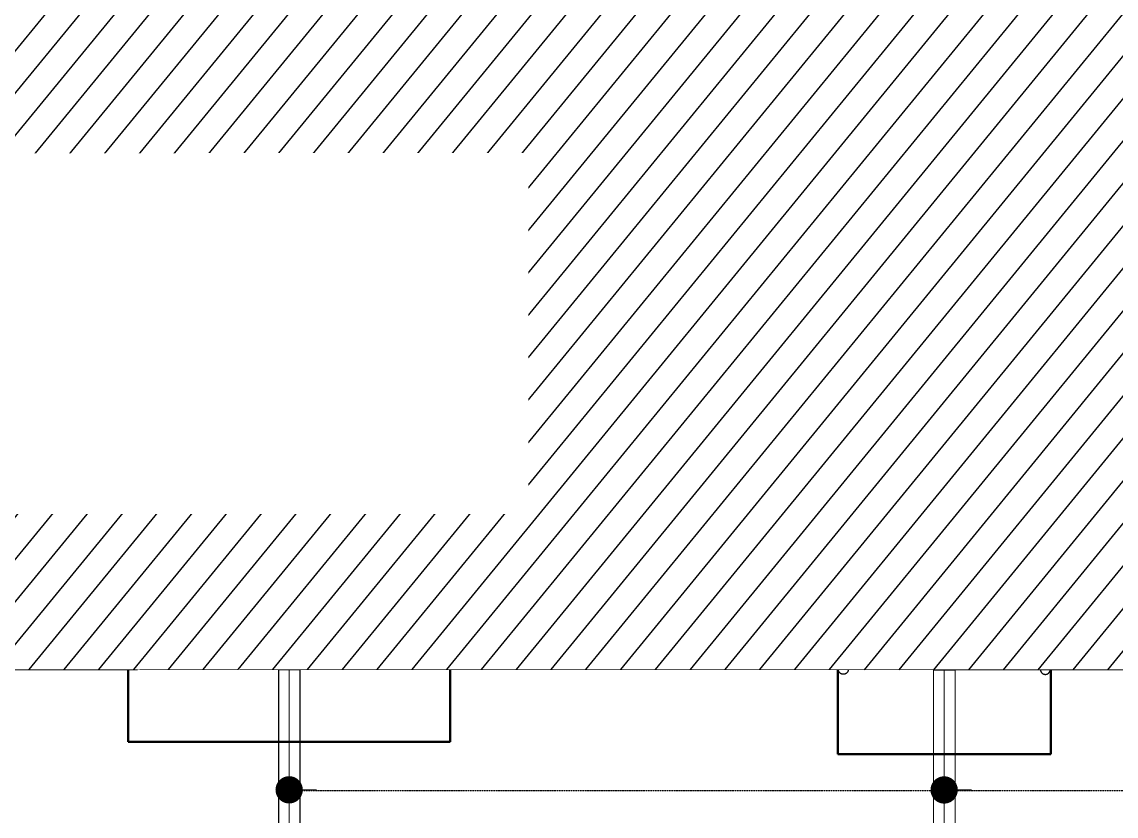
# Model space of a CAD drawing. Header units: centimetres. Extents: x -6122352 to 4157695, y -1694241 to 1947892.
# Drawn here: x 154054 to 164077, y -194618 to -187342 of the extents above; entities that cross this region are included whole.
import ezdxf
from ezdxf.xclip import XClip

# ---------------------------------------------------------------- set-up
doc = ezdxf.new("R2010")
doc.units = ezdxf.units.CM
doc.header["$MEASUREMENT"] = 0
doc.header["$XCLIPFRAME"] = 2
for name, pattern in [('DASHED2', [0.375, 0.25, -0.125]), ('XR-AR-END-SETTING OUT PLAN$0$23585-XR-AR-END-GROUND FLOOR$0$23261-XR-AR-SI-GF$0$HIDDEN', [0.375, 0.25, -0.125]), ('XR-AR-END-SETTING OUT PLAN$0$23585-XR-AR-END-GROUND FLOOR$0$945-4P-1-101-GROUND FLOOR PLAN$0$XR-MIDDLE-GROUND FLOOR PLAN$0$HIDDEN2', [0.1875, 0.125, -0.0625]), ('XR-AR-END-SETTING OUT PLAN$0$23585-XR-AR-END-GROUND FLOOR$0$XR-END-GROUND FLOOR PLAN$0$HIDDEN', [9.524999999999999, 6.35, -3.175]), ('XR-AR-END-SETTING OUT PLAN$0$23585-XR-AR-END-GROUND FLOOR$0$XR-END-GROUND FLOOR PLAN$0$HIDDEN2', [0.1875, 0.125, -0.0625]), ('XR-AR-MID-SETTING OUT FOR MASTER$0$23585-XR-AR-MID-GROUND FLOOR$0$23261-XR-AR-SI-GF$0$HIDDEN', [0.375, 0.25, -0.125]), ('XR-AR-MID-SETTING OUT FOR MASTER$0$23585-XR-AR-MID-GROUND FLOOR$0$945-4P-1-101-GROUND FLOOR PLAN$0$XR-MIDDLE-GROUND FLOOR PLAN$0$HIDDEN', [9.524999999999999, 6.35, -3.175]), ('XR-AR-MID-SETTING OUT FOR MASTER$0$23585-XR-AR-MID-GROUND FLOOR$0$945-4P-1-101-GROUND FLOOR PLAN$0$XR-MIDDLE-GROUND FLOOR PLAN$0$HIDDEN2', [0.1875, 0.125, -0.0625])]:
    doc.linetypes.add(name, pattern=pattern)
doc.layers.add('08-Compound Wall-4', color=7, linetype='Continuous', lineweight=25, true_color=0xff4405)
doc.layers.add('23585-XR-AR-DAMAC PLOT LIMITS$0$1-End units', color=7, linetype='Continuous', lineweight=5, true_color=0xf8991e)
for name, color, linetype, lineweight in [('23585-XR-AR-DAMAC PLOT LIMITS$0$1-Mid units', 41, 'Continuous', 5), ('@ Foundations', 4, 'DASHED2', 50), ('A-ANNO-TEXT', 3, 'Continuous', 25), ('XR-AR-END-SETTING OUT PLAN$0$23585-XR-AR-END-GROUND FLOOR$0$A-DOOR-FULL', 1, 'Continuous', 9), ('XR-AR-END-SETTING OUT PLAN$0$23585-XR-AR-END-GROUND FLOOR$0$A-FLOR-OVHD', 9, 'XR-AR-END-SETTING OUT PLAN$0$23585-XR-AR-END-GROUND FLOOR$0$23261-XR-AR-SI-GF$0$HIDDEN', 15), ('XR-AR-END-SETTING OUT PLAN$0$23585-XR-AR-END-GROUND FLOOR$0$A-GLAZ-SILL', 8, 'Continuous', 5), ('XR-AR-END-SETTING OUT PLAN$0$23585-XR-AR-END-GROUND FLOOR$0$A-GLAZ-WNDO', 232, 'Continuous', 9), ('XR-AR-END-SETTING OUT PLAN$0$23585-XR-AR-END-GROUND FLOOR$0$A-WALL', 7, 'Continuous', 30), ('XR-AR-END-SETTING OUT PLAN$0$23585-XR-AR-END-GROUND FLOOR$0$A-WALL-FNSH', 9, 'Continuous', 5), ('XR-AR-END-SETTING OUT PLAN$0$23585-XR-AR-END-GROUND FLOOR$0$S-COLS', 51, 'Continuous', 40), ('XR-AR-END-SETTING OUT PLAN$0$23585-XR-AR-END-GROUND FLOOR$0$S-COLS-PATT', 8, 'Continuous', 5), ('XR-AR-MID-SETTING OUT FOR MASTER$0$23585-XR-AR-MID-GROUND FLOOR$0$$A-GLAZ-WNDO', 232, 'Continuous', 9), ('XR-AR-MID-SETTING OUT FOR MASTER$0$23585-XR-AR-MID-GROUND FLOOR$0$$A-WALL', 1, 'Continuous', 5), ('XR-AR-MID-SETTING OUT FOR MASTER$0$23585-XR-AR-MID-GROUND FLOOR$0$A-DOOR', 31, 'Continuous', 5), ('XR-AR-MID-SETTING OUT FOR MASTER$0$23585-XR-AR-MID-GROUND FLOOR$0$A-DOOR-FULL', 1, 'Continuous', 9), ('XR-AR-MID-SETTING OUT FOR MASTER$0$23585-XR-AR-MID-GROUND FLOOR$0$A-FLOR-OVHD', 9, 'XR-AR-MID-SETTING OUT FOR MASTER$0$23585-XR-AR-MID-GROUND FLOOR$0$23261-XR-AR-SI-GF$0$HIDDEN', 15), ('XR-AR-MID-SETTING OUT FOR MASTER$0$23585-XR-AR-MID-GROUND FLOOR$0$A-FLOR-PATT', 8, 'Continuous', 5), ('XR-AR-MID-SETTING OUT FOR MASTER$0$23585-XR-AR-MID-GROUND FLOOR$0$A-GLAZ-SILL', 8, 'Continuous', 5), ('XR-AR-MID-SETTING OUT FOR MASTER$0$23585-XR-AR-MID-GROUND FLOOR$0$A-GLAZ-WNDO', 232, 'Continuous', 9), ('XR-AR-MID-SETTING OUT FOR MASTER$0$23585-XR-AR-MID-GROUND FLOOR$0$A-WALL', 7, 'Continuous', 30), ('XR-AR-MID-SETTING OUT FOR MASTER$0$23585-XR-AR-MID-GROUND FLOOR$0$A-WALL-FNSH', 9, 'Continuous', 5), ('XR-AR-MID-SETTING OUT FOR MASTER$0$23585-XR-AR-MID-GROUND FLOOR$0$S-COLS', 51, 'Continuous', 40)]:
    doc.layers.add(name, color=color, linetype=linetype, lineweight=lineweight)
for name, color, linetype in [('@MI-REF LAYER', 7, 'Continuous'), ('B_TH_6', 7, 'Continuous'), ('XR-AR-END-SETTING OUT PLAN$0$23585-XR-AR-END-GROUND FLOOR$0$A-Flor-Strs', 1, 'Continuous'), ('XR-AR-MID-SETTING OUT FOR MASTER$0$23585-XR-AR-MID-GROUND FLOOR$0$A-Flor-Strs', 1, 'Continuous'), ('XR-AR-MID-SETTING OUT FOR MASTER$0$23585-XR-AR-MID-GROUND FLOOR$0$GS-HATCH-FLOOR TILE', 251, 'Continuous')]:
    doc.layers.add(name, color=color, linetype=linetype)

# ---------------------------------------------------------------- blocks, each defined once
blk = doc.blocks.new('23585-XR-AR-DAMAC PLOT LIMITS')
at = {"layer": '23585-XR-AR-DAMAC PLOT LIMITS$0$1-End units', "color": 251, "true_color": 0x636466}
blk.add_lwpolyline([(496643.9895000001, 2768877.9965), (496637.8063000003, 2768871.248299999), (496620.1114999996, 2768887.4625), (496626.2944999998, 2768894.2103)], close=True, dxfattribs=at)
at = {"layer": '23585-XR-AR-DAMAC PLOT LIMITS$0$1-Mid units', "color": 251, "true_color": 0x636466}
for points in [[(496630.3481000001, 2768898.634099999), (496634.4014999997, 2768903.0579), (496652.0965, 2768886.8441), (496648.0428999998, 2768882.420299999)], [(496648.0428999998, 2768882.420299999), (496643.9895000001, 2768877.9965), (496626.2944999998, 2768894.2103), (496630.3481000001, 2768898.634099999)]]:
    blk.add_lwpolyline(points, close=True, dxfattribs=at)
blk = doc.blocks.new('A$Cf093b529')
at = {"layer": 'A-ANNO-TEXT'}
blk.add_blockref('23585-XR-AR-DAMAC PLOT LIMITS', (-495391.9901121984, -2768603.441896566), dxfattribs=at)
blk = doc.blocks.new('XR-AR-END-SETTING OUT PLAN$0$23585-XR-AR-END-GROUND FLOOR$0$XR-END-GROUND FLOOR PLAN$0$A$C69996ABC')
at = {"layer": 'XR-AR-END-SETTING OUT PLAN$0$23585-XR-AR-END-GROUND FLOOR$0$A-GLAZ-SILL'}
blk.add_line((0.2499999770720933, 0.9999993968456202), (0.249999977072207, 0.0999993968456252), dxfattribs=at)
at = {"layer": 'XR-AR-END-SETTING OUT PLAN$0$23585-XR-AR-END-GROUND FLOOR$0$A-GLAZ-WNDO'}
for p, q in [((-2.292778056300904e-08, 0.9999993968456202), (-2.292778056300904e-08, 0.9499993968456231)), ((0.2499999770720933, 0.9999993968456202), (-2.292778056300904e-08, 0.9999993968456202)), ((-2.292778056300904e-08, 0.9499993968456231), (0.1499999770722127, 0.9499993968456231)), ((-2.292778056300904e-08, 0.9499993968456231), (-2.292778056300904e-08, 0.1499993968456224)), ((0.1499999770722127, 0.9499993968456231), (0.1499999770722127, 0.9999993968456202)), ((0.1499999770722109, 0.999999396845622), (0.1499999770722127, 0.09999939684562342)), ((0.1499999770722127, 0.1499993968456224), (-2.292778056300904e-08, 0.1499993968456224)), ((-2.292787470992153e-08, 0.09999939684561099), (-2.292787470992153e-08, 0.1499993968456099)), ((0.1499999770722127, 0.0999993968456252), (0.1499999770722127, 0.1499993968456224)), ((0.249999977072207, 0.0999993968456252), (-2.292778056300904e-08, 0.0999993968456252))]:
    blk.add_line(p, q, dxfattribs=at)
blk.add_lwpolyline([(-2.292779299750691e-08, 0.9499993968456231), (-2.292779299750691e-08, 0.1499993968456224), (0.04999997707220416, 0.1499993968456224), (0.04999997707220416, 0.9499993968456231)], close=True, dxfattribs=at)
blk.add_lwpolyline([(0.04999997707215442, 0.0999993968456181), (-2.292784451185526e-08, 0.0999993968456181)], dxfattribs=at)
blk = doc.blocks.new('*U131')
for points in [[(91, -5.684341886080801e-14), (41, -5.684341886080801e-14), (41, 1021), (91, 1021)], [(0, 0), (38, -5.684341886080801e-14), (38, -50), (50, -50), (50, -122.2222222027232), (0, -122.2222222027232)], [(1100, 2.842170943040401e-14), (1062, -2.842170943040401e-14), (1062, -49.99999999999997), (1050, -49.99999999999997), (1050, -122.2222222027231), (1100, -122.2222222027231)]]:
    blk.add_lwpolyline(points, close=True)
at = {"color": 8, "linetype": 'XR-AR-END-SETTING OUT PLAN$0$23585-XR-AR-END-GROUND FLOOR$0$XR-END-GROUND FLOOR PLAN$0$HIDDEN2'}
blk.add_arc((41, -5.684341886080801e-14), 1021, 1.594950045944486e-15, 90, dxfattribs=at)
at = {"layer": 'XR-AR-END-SETTING OUT PLAN$0$23585-XR-AR-END-GROUND FLOOR$0$A-GLAZ-SILL', "linetype": 'XR-AR-END-SETTING OUT PLAN$0$23585-XR-AR-END-GROUND FLOOR$0$945-4P-1-101-GROUND FLOOR PLAN$0$XR-MIDDLE-GROUND FLOOR PLAN$0$HIDDEN2', "ltscale": 3}
blk.add_lwpolyline([(0, 0), (1100, 0), (1100, -122.2222222027231), (0, -122.2222222027231)], close=True, dxfattribs=at)
blk = doc.blocks.new('*U36')
at = {"linetype": 'XR-AR-END-SETTING OUT PLAN$0$23585-XR-AR-END-GROUND FLOOR$0$XR-END-GROUND FLOOR PLAN$0$HIDDEN', "ltscale": 0.2}
blk.add_lwpolyline([(672.4602830045783, 0, 0, 0, 0), (125, 0, 16.74478720384293, 16.74478720384293, 0), (62.5, -171.7173430863004, 16.74478720384293, 16.74478720384293, 0), (-62.5, 171.7173430863004, 16.74478720384293, 16.74478720384293, 0), (-125, 0, 0, 0, 0), (-771.7815950174963, 0, 0, 0, 0)], format="xyseb", dxfattribs=at)
blk = doc.blocks.new('XR-AR-END-SETTING OUT PLAN$0$23585-XR-AR-END-GROUND FLOOR$0$A$C75a8815d')
at = {"layer": 'XR-AR-END-SETTING OUT PLAN$0$23585-XR-AR-END-GROUND FLOOR$0$S-COLS', "color": 252, "lineweight": 30}
for points in [[(6049.942233800888, 3656.816101551056), (6049.942234039307, 2256.816101551056), (6249.942233562469, 2256.816101074219), (6249.942234039307, 3656.816101551056)], [(6049.980292320251, 1200.000025510788), (6049.980292320251, 2.503395080566406e-05), (6249.980292320251, 2.574920654296875e-05), (6249.98029255867, 1200.000025510788)]]:
    blk.add_lwpolyline(points, close=True, dxfattribs=at)
blk = doc.blocks.new('XR-AR-END-SETTING OUT PLAN')
at = {"layer": '08-Compound Wall-4', "ltscale": 100}
blk.add_lwpolyline([(9050.103267982602, 5499.998775005341), (9050.09251640737, 1499.998362064362), (9250.094742581248, 1499.998362064362), (9250.109640672803, 5500)], dxfattribs=at)
at = {"layer": 'XR-AR-END-SETTING OUT PLAN$0$23585-XR-AR-END-GROUND FLOOR$0$A-FLOR-OVHD', "color": 8, "ltscale": 5}
blk.add_lwpolyline([(8549.788042202592, 7912.670323371887), (9049.957647934556, 7912.670322418213), (9049.952654078603, 7412.671722888947), (8549.783047452569, 7412.671722888947)], close=True, dxfattribs=at)
for points in [[(9049.957647934556, 7912.670322418213), (8549.783047452569, 7412.671722888947)], [(8549.788042202592, 7912.670323371887), (9049.952654078603, 7412.671722888947)], [(8850.100989177823, 5750.000926971436), (9050.100988641381, 6550.001236915588)], [(8850.100989356637, 6550.001235961914), (9050.100988820195, 5750.000613689423)]]:
    blk.add_lwpolyline(points, dxfattribs=at)
at = {"layer": 'XR-AR-END-SETTING OUT PLAN$0$23585-XR-AR-END-GROUND FLOOR$0$A-Flor-Strs', "color": 8, "linetype": 'XR-AR-END-SETTING OUT PLAN$0$23585-XR-AR-END-GROUND FLOOR$0$XR-END-GROUND FLOOR PLAN$0$HIDDEN', "ltscale": 0.1}
for p, q in [((8000.101679101586, 9059.998802661896), (8000.101679816842, 11526.76096343994)), ((8050.101679995656, 9009.99880361557), (8050.101679697633, 11545.01038455963)), ((7950.101679638028, 11508.51154327393), (7950.101679220796, 8109.998775959015)), ((8000.101679101586, 11349.99880361557), (7950.101679578424, 11349.9988026619)), ((8050.101679816842, 11349.99880170822), (9050.101679578424, 11349.99880218506)), ((8000.101679936051, 11069.9988026619), (7950.101679638028, 11069.99880218506)), ((8050.101679161191, 11069.9988026619), (9050.101679518819, 11069.9988026619)), ((8000.101679876447, 10789.99880170822), (7950.101679697633, 10789.99880170822)), ((8050.101679161191, 10789.9988026619), (9050.101679936051, 10789.9988026619)), ((8000.101679340005, 10509.9988026619), (7950.101679697633, 10509.99880218506)), ((8050.1016792804, 10509.9988026619), (9050.10168005526, 10509.9988026619)), ((8000.101679936051, 10229.99880361557), (7950.101679161191, 10229.99880218506)), ((8050.101679697633, 10229.99880218506), (9030.10179080069, 10229.99880218506)), ((8000.1016792804, 9949.998801708221), (7950.101679161191, 9949.998803138733)), ((8050.101679876447, 9949.998803138733), (9030.102049306035, 9949.998802661896)), ((8050.10167939961, 9839.998801708221), (9030.10256792605, 9839.998803138733)), ((8000.101679101586, 9669.998802661896), (7950.101679220796, 9669.998802661896)), ((8050.101679995656, 9669.998802661896), (9030.10230870545, 9669.998801708221)), ((8000.101679638028, 9389.99880361557), (7950.101679816842, 9389.998801708221)), ((8050.101679220796, 9389.998803138733), (9030.10256780684, 9389.998802661896)), ((8000.1016792804, 9109.998802185059), (7950.101679697633, 9109.998802661896)), ((7950.101679816842, 9059.998802185059), (8000.101679101586, 9059.998802661896)), ((8050.101679518819, 9109.998801708221), (9030.102826371789, 9109.998802185059)), ((7950.101679757237, 9009.998802185059), (8050.101679995656, 9009.99880361557)), ((7950.101679220796, 8209.998776435852), (9050.101679340005, 8209.998775959015)), ((7950.101679578424, 8159.998775959015), (9050.101679757237, 8159.998775959015)), ((7950.101679697633, 8109.998775482178), (9050.101679220796, 8109.998776435852))]:
    blk.add_line(p, q, dxfattribs=at)
at = {"layer": 'XR-AR-END-SETTING OUT PLAN$0$23585-XR-AR-END-GROUND FLOOR$0$A-WALL', "color": 8}
for p, q in [((8100.103449121118, 6650.001530170441), (9250.102083936334, 6650.001235961914)), ((8100.103448942304, 6649.995383739471), (8100.103448823094, 6549.995381832123)), ((8750.100989356637, 5750.00088596344), (8750.10135139525, 6650.001235485077)), ((9250.102083936334, 6650.001235961914), (9250.10342015326, 5500.000282287598)), ((8100.103448823094, 6549.995381832123), (8750.10098965466, 6549.995383262634)), ((8700.105231657624, 5750.00093126297), (8750.100989356637, 5750.00088596344)), ((8700.105231955647, 5500.000931739807), (8700.105231657624, 5750.00093126297)), ((9250.10342015326, 5500.000282287598), (8700.105231955647, 5500.000931739807)), ((9050.103268936276, 5500.000613689423), (9050.103544667363, 5500.000606536865))]:
    blk.add_line(p, q, dxfattribs=at)
for points in [[(9250.102083459496, 6650.001490592957), (9050.100989297032, 6650.001235485077), (9050.10098965466, 8750.000639915466), (6850.11106570065, 8750.002635478973), (6850.111066058278, 8700.0026679039), (6750.111065879464, 8700.002668380737), (6750.111065879464, 8750.000871658325), (6650.111065939069, 8750.000871658325), (6650.111065283418, 8850.002022743225), (6950.111065164208, 8850.002250671387), (6950.111065879464, 8899.99970960617), (7050.111065879464, 8899.99970817566), (7050.11106570065, 8850.002797603607), (9050.099628582597, 8850.000640392303), (9050.10098899901, 10349.9981546402), (7050.11106581986, 10349.99975156784), (7050.111065998673, 9799.999710083008), (6950.11106570065, 9799.999708652496), (6950.112433806062, 10550.00580835342), (7050.108891561627, 10550.00580835342), (7050.104876235127, 10449.99988079071), (9050.099116638303, 10449.9981546402), (9049.948119357228, 19523.36598014832), (9249.950268521905, 19523.36597967148)], [(3250.129348710179, 5499.998108386993), (7760.105232134461, 5500.00174665451), (7760.105232253671, 5750.00045633316), (3250.129348531365, 5749.997789859772)]]:
    blk.add_lwpolyline(points, close=True, dxfattribs=at)
for points in [[(7050.107981041074, 10449.99988079071), (7050.11106581986, 10349.99975156784)], [(9050.097692385316, 10449.99815511703), (9050.097612991929, 10349.99815368652)], [(6750.111065879464, 7650.002737045288), (6750.111066058278, 7800.0026679039), (6850.11106570065, 7800.002666950226), (6850.11106581986, 7750.002600669861), (7450.102789118886, 7750.002596378326), (7450.109474554658, 5750.002065181732), (7350.099751725793, 5750.002155780792), (7350.098205640912, 7650.002731323242), (6750.098205819726, 7650.002736091614)], [(9050.100989297032, 5750.000905513763), (8850.100989177823, 5750.000926971436), (8850.100989356637, 6550.001235961914), (9050.100988641381, 6550.001236915588), (9050.100989297032, 5750.000905513763)]]:
    blk.add_lwpolyline(points, dxfattribs=at)
at = {"layer": 'XR-AR-END-SETTING OUT PLAN$0$23585-XR-AR-END-GROUND FLOOR$0$A-WALL-FNSH', "color": 8}
for p, q in [((9030.101671114564, 8730.002635002136), (6870.111066117883, 8730.002635478973)), ((6870.111066117883, 8730.002635478973), (6870.111065760255, 8700.0026679039)), ((9030.100997403264, 6670.001235961914), (9030.101671114564, 8730.002635002136)), ((6870.111065760255, 8700.0026679039), (6850.111066058278, 8700.0026679039)), ((8080.103449121118, 6670.001235485077), (9030.100997403264, 6670.001235961914)), ((8080.103449121118, 6670.001235485077), (8080.103449121118, 6529.995382785797)), ((8080.103449121118, 6529.995382785797), (8730.100987806916, 6529.995383262634)), ((8730.100989297032, 5770.000855922699), (8730.100987806916, 6529.995383262634)), ((8680.105232074857, 5770.000784397125), (8730.100989297032, 5770.000855922699)), ((8680.105231896043, 5650.000813007355), (8680.105232074857, 5770.000784397125))]:
    blk.add_line(p, q, dxfattribs=at)
for points in [[(6981.517476037145, 9799.999709129333), (7070.111065760255, 9799.999709129333), (7070.111065641046, 10329.99975156784), (9030.101697996259, 10329.99975156784), (9030.103048160672, 8870.000639915466), (7070.11106581986, 8870.000638961792), (7070.111065879464, 8899.999708652496), (7050.110617592931, 8899.999709129333)], [(6850.11106570065, 7800.002666950226), (6870.111065641046, 7800.002668380737), (6870.111066237092, 7770.002596378326), (7470.109485939145, 7770.002596378326), (7470.10947497189, 5770.000277042389), (7780.105232134461, 5770.001747131348), (7780.105232253671, 5650.000813484192)]]:
    blk.add_lwpolyline(points, dxfattribs=at)
at = {"color": 8, "xscale": 1000.000000000054, "yscale": 1000.000000000054, "zscale": 1000.000000000054, "rotation": 90}
blk.add_blockref('XR-AR-END-SETTING OUT PLAN$0$23585-XR-AR-END-GROUND FLOOR$0$XR-END-GROUND FLOOR PLAN$0$A$C69996ABC', (8780.104629173875, 5500.000836372375), dxfattribs=at)
at = {"layer": 'XR-AR-END-SETTING OUT PLAN$0$23585-XR-AR-END-GROUND FLOOR$0$A-DOOR-FULL', "color": 8, "rotation": 270}
for p, xscale, yscale, zscale in [((7050.108891561627, 10550.00580835342), -0.8181818181818169, 0.8181818181818169, 0.8181818181818167), ((7050.111065879464, 8899.99970817566), -0.8181818181818169, 0.8181818181818169, 0.8181818181818167), ((6850.111066058278, 8700.0026679039), 0.8181818181818152, 0.8181818181818152, 0.8181818181818152)]:
    blk.add_blockref('*U131', p, dxfattribs=dict(at, xscale=xscale, yscale=yscale, zscale=zscale))
at = {"layer": 'XR-AR-END-SETTING OUT PLAN$0$23585-XR-AR-END-GROUND FLOOR$0$A-FLOR-OVHD', "color": 8, "xscale": -0.999999999999999, "rotation": 199.9831065219304}
blk.add_blockref('*U36', (8500.047801986337, 11709.97920942307), dxfattribs=at)
at = {"layer": 'XR-AR-END-SETTING OUT PLAN$0$23585-XR-AR-END-GROUND FLOOR$0$S-COLS-PATT', "color": 8}
blk.add_blockref('XR-AR-END-SETTING OUT PLAN$0$23585-XR-AR-END-GROUND FLOOR$0$A$C75a8815d', (3000.129344239831, 5499.998310089111), dxfattribs=at)
blk = doc.blocks.new('END UNIT')
at = {"xscale": 0.001, "yscale": 0.001, "zscale": 0.001}
blk.add_blockref('XR-AR-END-SETTING OUT PLAN', (-9.150201729830158, 0), dxfattribs=at)
blk = doc.blocks.new('XR-AR-MID-SETTING OUT FOR MASTER$0$23585-XR-AR-MID-GROUND FLOOR$0$945-4P-1-101-GROUND FLOOR PLAN$0$XR-MIDDLE-CAR PARK HATCH')
at = {"layer": 'XR-AR-MID-SETTING OUT FOR MASTER$0$23585-XR-AR-MID-GROUND FLOOR$0$A-FLOR-PATT'}
blk.add_lwpolyline([(9250.002853021142, 100.0129149327577), (9249.99679574091, 5500.000000009181), (15050.00005108526, 5502.664669244065), (15050.00005108526, 100.450321876061)], close=True, dxfattribs=at)
blk = doc.blocks.new('*U130')
for points in [[(91, -5.684341886080801e-14), (41, -5.684341886080801e-14), (41, 1021), (91, 1021)], [(0, 0), (38, -5.684341886080801e-14), (38, -50), (50, -50), (50, -122.2246979483663), (0, -122.2246979483663)], [(1100, 2.842170943040401e-14), (1062, -2.842170943040401e-14), (1062, -49.99999999999997), (1050, -49.99999999999997), (1050, -122.2246979483662), (1100, -122.2246979483662)]]:
    blk.add_lwpolyline(points, close=True)
at = {"color": 8, "linetype": 'XR-AR-MID-SETTING OUT FOR MASTER$0$23585-XR-AR-MID-GROUND FLOOR$0$945-4P-1-101-GROUND FLOOR PLAN$0$XR-MIDDLE-GROUND FLOOR PLAN$0$HIDDEN2'}
blk.add_arc((41, -5.684341886080801e-14), 1021, 1.594950045944486e-15, 90, dxfattribs=at)
at = {"layer": 'XR-AR-MID-SETTING OUT FOR MASTER$0$23585-XR-AR-MID-GROUND FLOOR$0$A-GLAZ-SILL', "linetype": 'XR-AR-MID-SETTING OUT FOR MASTER$0$23585-XR-AR-MID-GROUND FLOOR$0$945-4P-1-101-GROUND FLOOR PLAN$0$XR-MIDDLE-GROUND FLOOR PLAN$0$HIDDEN2', "ltscale": 3}
blk.add_lwpolyline([(0, 0), (1100, 0), (1100, -122.2246979483662), (0, -122.2246979483662)], close=True, dxfattribs=at)
blk = doc.blocks.new('*U27')
for points in [[(91, -5.684341886080801e-14), (41, -5.684341886080801e-14), (41, 1021), (91, 1021)], [(0, 0), (38, -5.684341886080801e-14), (38, -50), (50, -50), (50, -249.9999019090924), (0, -249.9999019090924)], [(1100, 2.842170943040401e-14), (1062, -2.842170943040401e-14), (1062, -49.99999999999997), (1050, -49.99999999999997), (1050, -249.9999019090924), (1100, -249.9999019090924)]]:
    blk.add_lwpolyline(points, close=True)
at = {"color": 8, "linetype": 'XR-AR-MID-SETTING OUT FOR MASTER$0$23585-XR-AR-MID-GROUND FLOOR$0$945-4P-1-101-GROUND FLOOR PLAN$0$XR-MIDDLE-GROUND FLOOR PLAN$0$HIDDEN2'}
blk.add_arc((41, -5.684341886080801e-14), 1021, 1.594950045944486e-15, 90, dxfattribs=at)
at = {"layer": 'XR-AR-MID-SETTING OUT FOR MASTER$0$23585-XR-AR-MID-GROUND FLOOR$0$A-GLAZ-SILL', "linetype": 'XR-AR-MID-SETTING OUT FOR MASTER$0$23585-XR-AR-MID-GROUND FLOOR$0$945-4P-1-101-GROUND FLOOR PLAN$0$XR-MIDDLE-GROUND FLOOR PLAN$0$HIDDEN2', "ltscale": 3}
blk.add_lwpolyline([(0, 0), (1100, 0), (1100, -249.9999019090924), (0, -249.9999019090924)], close=True, dxfattribs=at)
blk = doc.blocks.new('XR-AR-MID-SETTING OUT FOR MASTER$0$23585-XR-AR-MID-GROUND FLOOR$0$945-4P-1-101-GROUND FLOOR PLAN$0$XR-MIDDLE-GROUND FLOOR PLAN$0$A$C69996ABC')
at = {"layer": 'XR-AR-MID-SETTING OUT FOR MASTER$0$23585-XR-AR-MID-GROUND FLOOR$0$A-FLOR-OVHD', "linetype": 'XR-AR-MID-SETTING OUT FOR MASTER$0$23585-XR-AR-MID-GROUND FLOOR$0$945-4P-1-101-GROUND FLOOR PLAN$0$XR-MIDDLE-GROUND FLOOR PLAN$0$HIDDEN2', "ltscale": 5}
for p, q in [((-1.567610912189821e-07, 0.8999993633871721), (0.09999984323878941, 0.8999992964713464)), ((-1.567610912189821e-07, 0.8999993633871721), (-1.567612066821766e-07, -6.366128229018386e-07)), ((-1.567612066821766e-07, -6.366128229018386e-07), (0.09999984323878763, -7.035294533608294e-07))]:
    blk.add_line(p, q, dxfattribs=at)
blk.add_lwpolyline([(0.09999984323878763, 0.8499993633871732), (0.2499998432387915, 0.4499993633871799), (0.1000013713221097, 0.04999936338717248)], dxfattribs=at)
at = {"layer": 'XR-AR-MID-SETTING OUT FOR MASTER$0$23585-XR-AR-MID-GROUND FLOOR$0$A-GLAZ-WNDO'}
for p, q in [((0.09999984323878763, 0.8499993633871732), (0.09999984323878763, 0.8999993633871703)), ((0.09999984323878941, 0.8999993633871721), (0.09999984323878763, -6.366128264545523e-07)), ((0.2499998432387809, 0.8499993633871732), (0.09999984323878763, 0.8499993633871732)), ((0.2499998432387809, 0.8999993633871703), (0.2499998432387809, 0.8499993633871732)), ((0.2499998432387809, 0.8499993633871732), (0.2499998432387809, 0.04999936338717248)), ((0.09999984323878763, -6.366128246781955e-07), (0.09999984323878763, 0.04999936338717248)), ((0.09999984323878763, 0.04999936338717248), (0.2499998432387809, 0.04999936338717248)), ((0.249999843238875, -6.366128388890502e-07), (0.249999843238875, 0.04999936338715827))]:
    blk.add_line(p, q, dxfattribs=at)
for points in [[(0.2499986387444419, 0.8999993968456259), (0.0999998435430971, 0.8999992964713464)], [(0.09999984323878763, -7.035294533608294e-07), (0.2499998432388448, -6.366128317836228e-07)]]:
    blk.add_lwpolyline(points, dxfattribs=at)
blk.add_lwpolyline([(0.2499998432387951, 0.8499993633871732), (0.2499998432387933, 0.04999936338717248), (0.1999998432387962, 0.04999936338717248), (0.1999998432387962, 0.8499993633871732)], close=True, dxfattribs=at)
blk = doc.blocks.new('XR-AR-MID-SETTING OUT FOR MASTER$0$23585-XR-AR-MID-GROUND FLOOR$0$945-4P-1-101-GROUND FLOOR PLAN$0$XR-MIDDLE-GROUND FLOOR PLAN$0$A$C70344426')
at = {"layer": 'XR-AR-MID-SETTING OUT FOR MASTER$0$23585-XR-AR-MID-GROUND FLOOR$0$A-GLAZ-SILL'}
blk.add_line((0.2499999770719823, 2.649999396845162), (0.2499999770722034, -6.03154830969288e-07), dxfattribs=at)
at = {"layer": 'XR-AR-MID-SETTING OUT FOR MASTER$0$23585-XR-AR-MID-GROUND FLOOR$0$A-GLAZ-WNDO'}
for p, q in [((-2.292779743839901e-08, 2.649999396845162), (-2.292779743839901e-08, 2.599999396845165)), ((-2.292779743839901e-08, 2.649999396845162), (0.2499999770719823, 2.649999396845162)), ((0.14999997707221, 2.599999396845165), (0.14999997707221, 2.649999396845162)), ((-2.292779743839901e-08, 2.599999396845165), (0.14999997707221, 2.599999396845165)), ((0.14999997707221, 2.599999396845165), (0.1499999770722091, -6.031548327456449e-07)), ((-2.29277832275443e-08, 1.799999396845166), (-2.29277832275443e-08, 1.749999396845167)), ((0.14999997707221, 1.799999396845166), (-2.29277832275443e-08, 1.799999396845166)), ((-2.29277832275443e-08, 1.749999396845167), (0.14999997707221, 1.749999396845167)), ((0.14999997707221, 1.749999396845167), (0.14999997707221, 1.799999396845166)), ((-2.29277832275443e-08, 0.8999993968451641), (-2.292778233936588e-08, 0.8499993968451669)), ((0.14999997707221, 0.8999993968451641), (-2.29277832275443e-08, 0.8999993968451641)), ((-2.292778233936588e-08, 0.8499993968451669), (0.14999997707221, 0.8499993968451669)), ((-2.292778233936588e-08, 0.8499993968451669), (-2.292778233936588e-08, 0.04999939684516619)), ((0.14999997707221, 0.8499993968451669), (0.14999997707221, 0.8999993968451641)), ((0.1499999770722091, 0.04999939684516619), (-2.292778233936588e-08, 0.04999939684516619)), ((-2.29278782626352e-08, -6.031548451801427e-07), (-2.29278782626352e-08, 0.04999939684515198)), ((0.1499999770722091, -6.03154830969288e-07), (0.1499999770722091, 0.04999939684516619)), ((0.2499999770722034, -6.03154830969288e-07), (-2.292778233936588e-08, -6.03154830969288e-07))]:
    blk.add_line(p, q, dxfattribs=at)
blk.add_lwpolyline([(0.04999997707220061, 1.799999396845166), (0.04999997707219972, 2.599999396845165), (-2.292779743839901e-08, 2.599999396845165), (-2.292779566204217e-08, 0.8999993968451641), (0.0499999770722015, 0.8999993968451641), (0.04999997707220061, 1.749999396845167)], dxfattribs=at)
blk.add_lwpolyline([(-2.292779566204217e-08, 0.8499993968451669), (-2.292779655022059e-08, 0.04999939684516619), (0.04999997707220061, 0.04999939684516619), (0.0499999770722015, 0.8499993968451669)], close=True, dxfattribs=at)
blk = doc.blocks.new('*U28')
for points in [[(0, 69.99999979828543), (38, 69.99999979828549), (38, 119.9999997982854), (50, 119.9999997982854), (50, 179.9999998655237), (0, 179.9999998655237)], [(1100, 69.9999997982854), (1062, 69.99999979828546), (1062, 119.9999997982854), (1050, 119.9999997982854), (1050, 179.9999998655236), (1100, 179.9999998655236)], [(91, 69.99999979828549), (41, 69.99999979828549), (41, -951.0000002017147), (91, -951.0000002017147)]]:
    blk.add_lwpolyline(points, close=True)
at = {"color": 8, "linetype": 'XR-AR-MID-SETTING OUT FOR MASTER$0$23585-XR-AR-MID-GROUND FLOOR$0$945-4P-1-101-GROUND FLOOR PLAN$0$XR-MIDDLE-GROUND FLOOR PLAN$0$HIDDEN2'}
blk.add_arc((41, 69.99999979828549), 1021, 270, 0, dxfattribs=at)
at = {"layer": 'XR-AR-MID-SETTING OUT FOR MASTER$0$23585-XR-AR-MID-GROUND FLOOR$0$A-GLAZ-SILL', "linetype": 'XR-AR-MID-SETTING OUT FOR MASTER$0$23585-XR-AR-MID-GROUND FLOOR$0$945-4P-1-101-GROUND FLOOR PLAN$0$XR-MIDDLE-GROUND FLOOR PLAN$0$HIDDEN2', "ltscale": 3}
blk.add_lwpolyline([(0, 69.99999979828543), (1100, 69.99999979828543), (1100, 179.9999998655236), (0, 179.9999998655236)], close=True, dxfattribs=at)
blk = doc.blocks.new('XR-AR-MID-SETTING OUT FOR MASTER$0$23585-XR-AR-MID-GROUND FLOOR$0$945-4P-1-101-GROUND FLOOR PLAN$0$XR-MIDDLE-GROUND FLOOR PLAN$0$A$C2DB306E2')
at = {"layer": 'XR-AR-MID-SETTING OUT FOR MASTER$0$23585-XR-AR-MID-GROUND FLOOR$0$A-DOOR-FULL'}
for p, q in [((0.1500002073711251, 1.24999990754791), (0.05000020737113076, 1.24999990754791)), ((0.05000020737113076, 1.24999990754791), (0.05000020737113076, 1.199999907547909)), ((0.1500002073711251, 1.199999907547909), (0.1500002073711251, 1.24999990754791)), ((0.05000020737113076, 1.199999907547909), (0.1500002073711251, 1.199999907547909)), ((2.073711318217875e-07, 0.7999999075479082), (2.073711318217875e-07, -9.245209264818754e-08)), ((2.073711318217875e-07, 0.7999999075479082), (0.04000020737113097, 0.7999999075479082)), ((0.04000020737113097, 0.7999999075479082), (0.04000020737113452, -9.245209264818754e-08)), ((0.05000020737113253, 0.3499999075479089), (0.05000020737113253, 0.3999999075479096)), ((0.05000020737113253, 0.3999999075479096), (0.1500002073711322, 0.399999907547908)), ((0.1500002073711322, 0.3499999075479073), (0.05000020737113253, 0.3499999075479089)), ((0.1500002073711322, 0.399999907547908), (0.1500002073711322, 0.3499999075479073)), ((2.073711318217875e-07, -9.245209264818754e-08), (0.04000020737113452, -9.245209264818754e-08))]:
    blk.add_line(p, q, dxfattribs=at)
at = {"layer": 'XR-AR-MID-SETTING OUT FOR MASTER$0$23585-XR-AR-MID-GROUND FLOOR$0$A-GLAZ-SILL', "linetype": 'XR-AR-MID-SETTING OUT FOR MASTER$0$23585-XR-AR-MID-GROUND FLOOR$0$945-4P-1-101-GROUND FLOOR PLAN$0$XR-MIDDLE-GROUND FLOOR PLAN$0$HIDDEN2', "ltscale": 3}
for p, q in [((0.05000020737113076, 1.199999907547909), (0.05000020737113431, 0.399999907547908)), ((0.1500002073711251, 1.199999907547909), (0.1500002073711304, 0.3999999075479083))]:
    blk.add_line(p, q, dxfattribs=at)
blk = doc.blocks.new('XR-AR-MID-SETTING OUT FOR MASTER$0$23585-XR-AR-MID-GROUND FLOOR$0$945-4P-1-101-GROUND FLOOR PLAN$0$XR-MIDDLE-GROUND FLOOR PLAN$0$WRFWF')
at = {"layer": 'XR-AR-MID-SETTING OUT FOR MASTER$0$23585-XR-AR-MID-GROUND FLOOR$0$A-FLOR-OVHD', "linetype": 'XR-AR-MID-SETTING OUT FOR MASTER$0$23585-XR-AR-MID-GROUND FLOOR$0$945-4P-1-101-GROUND FLOOR PLAN$0$XR-MIDDLE-GROUND FLOOR PLAN$0$HIDDEN', "ltscale": 0.1}
for p, q in [((9250.00889430586, 14089.9999996908), (9250.008894346622, 9909.449274283641)), ((10350.00889432596, 14089.44927426482), (9250.008894305867, 14089.44927426484)), ((10350.00889432159, 13809.44927426483), (9250.008894308598, 13809.44927426484)), ((10350.00889431722, 13529.44927426483), (9250.008894311328, 13529.44927426484)), ((10350.00889431286, 13249.44927426483), (9250.008894314058, 13249.44927426484)), ((10350.00889431286, 12969.44927426484), (9250.008894314054, 12969.44927426485)), ((10350.00889431285, 12689.44927426484), (9250.00889431405, 12689.44927426486)), ((10350.00889431285, 12409.44927426485), (9250.008894314047, 12409.44927426486)), ((10350.00889431284, 12129.44927426485), (9250.008894314044, 12129.44927426487)), ((10350.00889431284, 11849.44927426486), (9250.00889431404, 11849.44927426487)), ((10350.00889431284, 11569.44927426486), (9250.008894314036, 11569.44927426488)), ((10350.00889431283, 11289.44927426487), (9250.00889431403, 11289.44927426488)), ((10350.00889431283, 11009.44927426487), (9250.008894314027, 11009.44927426489)), ((10350.00889432794, 11009.4492742833), (10350.00889432794, 9909.449274272882)), ((10350.00889432794, 9909.449274272882), (9250.008894346622, 9909.449274283641))]:
    blk.add_line(p, q, dxfattribs=at)
blk.add_lwpolyline([(10350.00889430916, 14369.99999969173), (10350.00889431698, 11009.4492742833)], dxfattribs=at)
blk = doc.blocks.new('*U26')
at = {"color": 0, "linetype": 'ByBlock'}
blk.add_line((0, 300.373844656252), (0, 0), dxfattribs=at)
at = {"color": 0, "linetype": 'ByBlock', "const_width": 15.00000006679886}
blk.add_lwpolyline([(194.8557167125982, 187.8738441410269), (0, 300.373844656252), (-194.8557167125982, 187.8738441410269)], dxfattribs=at)
blk.add_circle((0, 0), 45.00000020605512)
blk = doc.blocks.new('XR-AR-MID-SETTING OUT FOR MASTER$0$23585-XR-AR-MID-GROUND FLOOR$0$A$C08698786')
at = {"layer": 'XR-AR-MID-SETTING OUT FOR MASTER$0$23585-XR-AR-MID-GROUND FLOOR$0$S-COLS', "color": 252, "lineweight": 30}
for points in [[(5900.001027584076, 11147.2902572155), (5900.001027584076, 9747.290257692337), (6100.001027584076, 9747.290257453918), (6100.001027584076, 11147.29025769234)], [(-100.029412984848, 9156.81441116333), (-100.029412984848, 7756.814410686493), (99.97058701515198, 7756.81441116333), (99.97058701515198, 9156.814410686493)], [(-99.99135446548462, 6699.998335123062), (-99.99135446548462, 5499.998335123062), (100.0086455345154, 5499.998334884644), (100.0086455345154, 6699.998334646225)], [(5900.001601219177, 6500), (5900.001601219177, 5499.999999523163), (6100.001601219177, 5500), (6100.001601219177, 6499.999999523163)]]:
    blk.add_lwpolyline(points, close=True, dxfattribs=at)
blk = doc.blocks.new('XR-AR-MID-SETTING OUT FOR MASTER')
at = {"layer": 'XR-AR-MID-SETTING OUT FOR MASTER$0$23585-XR-AR-MID-GROUND FLOOR$0$A-Flor-Strs', "color": 8}
for p, q in [((5900.008223325014, 5802.664086818695), (4249.995741575956, 5802.666512012482)), ((5900.008222848177, 5502.664668560028), (4249.999916404486, 5502.666511535645))]:
    blk.add_line(p, q, dxfattribs=at)
at = {"layer": 'XR-AR-MID-SETTING OUT FOR MASTER$0$23585-XR-AR-MID-GROUND FLOOR$0$A-WALL', "color": 8}
for points in [[(99.99999931454659, 19472.65428209305), (-99.99999925494194, 19472.65428256989), (-99.998236566782, 5500.00000667572), (100.0017631351948, 5500.000006198883), (99.9995484650135, 8850.141927242279), (1100.048611491919, 8850.10940027237), (1100.048611015081, 8950.109399795532), (100.03925588727, 8950.072475910187), (100.0088088810444, 10949.9982419014), (2099.951952844858, 10949.99824142456), (2099.998660355806, 9950.143901348114), (2199.988806992769, 9950.143900871277), (2200.057162195444, 11149.97698402405), (2100.075846284628, 11149.97698354721), (2100.039519578218, 11049.97698402405), (100.0088088810444, 11049.99824142456)], [(5899.999999791384, 19472.65428161621), (6099.999999731779, 19472.65428209305), (6100.001724034548, 5500.167464256287), (5900.001724511385, 5500.167624473572), (5900.00086197257, 14852.65960931778), (5500.076263397932, 14852.66031265259), (5500.0762629807, 14952.66031169891), (5900.000431150198, 14952.65961027145)], [(3400.011432737112, 12202.66620731354), (3500.05377843976, 12202.66548633575), (3500.054259866476, 11502.6662735939), (4400.00315502286, 11502.6662735939), (4400.003322631121, 11252.66687631607), (3650.009347468615, 11252.66637420654), (3650.00999417901, 11027.59896087646), (3399.999906569719, 11027.60113668442)], [(4249.99788531661, 5499.997992992401), (3049.999798089266, 5499.998546600342), (3049.999915927649, 5749.998607635498), (4000.1953599751, 5749.998309612274), (4000.194991916418, 8849.999089241028), (3300.031373769045, 8849.999089241028), (3300.03137382865, 8950.028236865997), (3399.980282574892, 8950.188519954681), (3400.07691988349, 9927.598960876465), (3649.996516317129, 9927.59895992279), (3650.010299950838, 9100.016639709473), (4249.999546438456, 9099.986570835114)], [(2100.104106515646, 8950.142809391022), (2099.943570882082, 9050.155592918396), (2199.988806694746, 9050.153767585754), (2199.989685982466, 8950.146322250366), (2300.031373292208, 8950.151598453522), (2300.031373888254, 8850.08178806305), (2000.048611432314, 8850.14280796051), (2000.048610955477, 8950.14280796051)], [(99.9999164044857, 5750.000005722046), (399.9999158680439, 5750.00000667572), (399.9998005926609, 5499.999855995178), (99.99991658329964, 5500.000007152557)]]:
    blk.add_lwpolyline(points, close=True, dxfattribs=at)
for points in [[(5700.000849276781, 12002.66818761826), (5900.010024160147, 12002.66818761826), (5900.010264188051, 12102.67056417465), (5300.001914769411, 12102.66581106186), (5300.002845078707, 11502.66761207581), (5300.003155499697, 11502.66747426987), (5300.003322392702, 11252.66747808456), (5900.008223563433, 11252.66787910461), (5900.008823722601, 11502.66700792313), (5400.002380043268, 11502.66700792313), (5400.002380281687, 12002.66818714142), (5700.000849276781, 12002.66818761826)], [(2100.039519578218, 11049.97698402405), (2100.039519578218, 10949.99824142456)]]:
    blk.add_lwpolyline(points, dxfattribs=at)
at = {"layer": 'XR-AR-MID-SETTING OUT FOR MASTER$0$23585-XR-AR-MID-GROUND FLOOR$0$A-WALL-FNSH', "color": 8}
for points in [[(2080.02239587903, 10929.99824142456), (119.995479375124, 10929.99824142456), (119.9793129861355, 8972.785739421844), (1100.04861047864, 8972.787498474121), (1100.048610597849, 8952.787498474121)], [(2099.966006189585, 9949.988984107971), (2079.984055787325, 9949.990225315094), (2080.02239587903, 10929.99824142456)]]:
    blk.add_lwpolyline(points, dxfattribs=at)
at = {"layer": '08-Compound Wall-4', "ltscale": 100}
blk.add_blockref('XR-AR-MID-SETTING OUT FOR MASTER$0$23585-XR-AR-MID-GROUND FLOOR$0$945-4P-1-101-GROUND FLOOR PLAN$0$XR-MIDDLE-CAR PARK HATCH', (-9150.000085264444, 0.1875896453857422), dxfattribs=at)
at = {"layer": 'XR-AR-MID-SETTING OUT FOR MASTER$0$23585-XR-AR-MID-GROUND FLOOR$0$$A-GLAZ-WNDO', "color": 8}
for name, p, xscale, yscale, zscale, rotation in [('XR-AR-MID-SETTING OUT FOR MASTER$0$23585-XR-AR-MID-GROUND FLOOR$0$945-4P-1-101-GROUND FLOOR PLAN$0$XR-MIDDLE-GROUND FLOOR PLAN$0$A$C69996ABC', (5300.002552062273, 11252.66763496399), 1000.000000000049, 1000.000000000049, 1000.000000000049, 90), ('XR-AR-MID-SETTING OUT FOR MASTER$0$23585-XR-AR-MID-GROUND FLOOR$0$945-4P-1-101-GROUND FLOOR PLAN$0$XR-MIDDLE-GROUND FLOOR PLAN$0$A$C70344426', (400.0005185902119, 5499.999113082886), -1000.000000000001, 1000.000000000001, 1000.000000000001, 270)]:
    blk.add_blockref(name, p, dxfattribs=dict(at, xscale=xscale, yscale=yscale, zscale=zscale, rotation=rotation))
at = {"layer": 'XR-AR-MID-SETTING OUT FOR MASTER$0$23585-XR-AR-MID-GROUND FLOOR$0$$A-WALL', "color": 8}
blk.add_blockref('XR-AR-MID-SETTING OUT FOR MASTER$0$23585-XR-AR-MID-GROUND FLOOR$0$945-4P-1-101-GROUND FLOOR PLAN$0$XR-MIDDLE-GROUND FLOOR PLAN$0$WRFWF', (-9150.000085562468, -796.7907695770264), dxfattribs=at)
at = {"layer": 'XR-AR-MID-SETTING OUT FOR MASTER$0$23585-XR-AR-MID-GROUND FLOOR$0$A-DOOR', "color": 8, "xscale": -1000.000000000001, "yscale": 1000.000000000001, "zscale": 1000.000000000001, "rotation": 270}
blk.add_blockref('XR-AR-MID-SETTING OUT FOR MASTER$0$23585-XR-AR-MID-GROUND FLOOR$0$945-4P-1-101-GROUND FLOOR PLAN$0$XR-MIDDLE-GROUND FLOOR PLAN$0$A$C2DB306E2', (750.048703700304, 8800.109192848206), dxfattribs=at)
at = {"layer": 'XR-AR-MID-SETTING OUT FOR MASTER$0$23585-XR-AR-MID-GROUND FLOOR$0$A-DOOR-FULL', "color": 8, "xscale": 0.8181820445283869, "yscale": 0.8181820445283869, "zscale": 0.8181820445283869, "rotation": 90}
for p in [(2100.065477222204, 11149.97698354721), (2099.986753255129, 9050.14365196228)]:
    blk.add_blockref('*U130', p, dxfattribs=at)
at = {"layer": 'XR-AR-MID-SETTING OUT FOR MASTER$0$23585-XR-AR-MID-GROUND FLOOR$0$A-DOOR-FULL', "color": 8, "rotation": 90}
blk.add_blockref('*U27', (3399.986430436373, 9927.598960399628), dxfattribs=at)
at = {"layer": 'XR-AR-MID-SETTING OUT FOR MASTER$0$23585-XR-AR-MID-GROUND FLOOR$0$A-DOOR-FULL', "color": 8, "xscale": -0.909090909090913, "yscale": 0.909090909090913, "zscale": 0.909090909090913}
blk.add_blockref('*U28', (3300.031373530626, 8786.391873836517), dxfattribs=at)
at = {"layer": 'XR-AR-MID-SETTING OUT FOR MASTER$0$23585-XR-AR-MID-GROUND FLOOR$0$A-Flor-Strs', "color": 8}
blk.add_blockref('*U26', (5075.001124709845, 5502.291454792023), dxfattribs=at)
at = {"layer": 'XR-AR-MID-SETTING OUT FOR MASTER$0$23585-XR-AR-MID-GROUND FLOOR$0$GS-HATCH-FLOOR TILE', "color": 8}
blk.add_blockref('XR-AR-MID-SETTING OUT FOR MASTER$0$23585-XR-AR-MID-GROUND FLOOR$0$A$C08698786', (-1.490116119384766e-07, 0), dxfattribs=at)
blk = doc.blocks.new('MID UNIT')
at = {"xscale": 0.001, "yscale": 0.001, "zscale": 0.001}
blk.add_blockref('XR-AR-MID-SETTING OUT FOR MASTER', (0, 0), dxfattribs=at)
blk = doc.blocks.new('TH_6')
blk.add_blockref('END UNIT', (495802.3053798428, 2769163.996563952))
blk.add_blockref('MID UNIT', (495802.3053798428, 2769163.996563952))
at = {"xscale": -1}
blk.add_blockref('MID UNIT', (495814.3053798475, 2769163.996563952), dxfattribs=at)
blk = doc.blocks.new('23585-XR-AR-MALDIVE-3$0$TH_6')
at = {"layer": 'B_TH_6', "xscale": 1.000019685734281, "yscale": 1.000019685734281, "zscale": 1.000019685734281}
blk.add_blockref('TH_6', (-9.760182827245444, -54.51303543616086), dxfattribs=at)
at = {"layer": '@ Foundations', "linetype": 'DASHED2', "ltscale": 25}
for points in [[(495809.480298073, 2769173.169100346), (495809.480298073, 2769176.119100346), (495807.1302980725, 2769176.119100345), (495807.1302980729, 2769173.169100346)], [(495800.8301980728, 2769168.833844425), (495803.780198073, 2769168.833844425), (495803.780198073, 2769173.883844425), (495800.8301980728, 2769173.883844425)], [(495809.2802980728, 2769168.721900345), (495809.2802980728, 2769171.271900346), (495807.3302980727, 2769171.271900346), (495807.3302980727, 2769168.721900346)]]:
    blk.add_lwpolyline(points, close=True, dxfattribs=at)
blk = doc.blocks.new('_Dot')
at = {"color": 0, "linetype": 'ByBlock', "lineweight": -2}
blk.add_line((-0.5, 0), (-1, 0), dxfattribs=at)
at = {"color": 0, "linetype": 'ByBlock', "const_width": 0.5}
blk.add_lwpolyline([(-0.25, 0, 1), (0.25, 0, 1)], format="xyb", close=True, dxfattribs=at)

msp = doc.modelspace()

# ---------------------------------------------------------------- block references
at = {"layer": '@MI-REF LAYER', "xscale": 1000, "yscale": 1000, "zscale": 1000, "rotation": 312.4882903633292}
msp.add_blockref('A$Cf093b529', (-891608.7329339073, 539022.7201118186), dxfattribs=at)

# ---------------------------------------------------------------- next in the draw order: block references
at = {"layer": '@MI-REF LAYER'}
ref = msp.add_blockref('23585-XR-AR-MALDIVE-3$0$TH_6', (-496138576.6226714, -2769274498.800779), dxfattribs=dict(at, xscale=1000, yscale=1000, zscale=1000, rotation=359.9898040391973))
XClip(ref).set_block_clipping_path([(495847.3922300867, 2769163.9971941216), (495847.39543188945, 2769187.936311596), (495838.31676110416, 2769187.8964212337), (495832.31675830134, 2769187.8963837423), (495826.3167534692, 2769187.8963462515), (495820.31703141355, 2769187.8962964136), (495814.31702637416, 2769187.896258923), (495808.3170215406, 2769187.8962214305), (495802.31687913626, 2769187.896331399), (495793.3616038712, 2769187.9364081295), (495793.3508954707, 2769163.997079878)])

# ---------------------------------------------------------------- next in the draw order: linework, layer by layer
at = {"layer": '@MI-REF LAYER', "linetype": 'DASHED2', "extrusion": (2.533913988623891e-12, 6.924064542427561e-09, 1), "elevation": 20.83253018169306}
msp.add_lwpolyline([(156502.7227957145, -194383.8863513005), (175415.6949571646, -194386.4902967084), (175922.0047015416, -193650.1040776286)], dxfattribs=at)

# ---------------------------------------------------------------- next in the draw order: block references
at = {"layer": '@MI-REF LAYER', "extrusion": (1.429904950644169e-11, 6.9240502414126e-09, 1), "xscale": -250, "yscale": 250.0000000000001, "zscale": 250.0000000000001, "rotation": 359.9265340662266}
for p in [(156501.6574977887, -194377.3459746451, -0.00134364068437248), (162501.6706734837, -194378.4468473696, -0.001343562512385096)]:
    msp.add_blockref('_Dot', p, dxfattribs=at)

# ---------------------------------------------------------------- next in the draw order: wipeouts: each hides what was drawn before it
at = {"color": 10}
msp.add_wipeout([(198652.9756713558, -193283.0341741783), (198655.56038286825, -179009.48125989918), (192407.0320688614, -179008.3531483149), (192405.5177468357, -179309.00614102208), (156604.56268152504, -179302.67270204728), (156604.66468535212, -179001.99820904477), (150354.3761512051, -179001.05638164657), (150352.22660348756, -193274.43890615515), (198652.96948456284, -193283.03417292034)], dxfattribs=at).dxf.layer = '@MI-REF LAYER'

# ---------------------------------------------------------------- next in the draw order: hatches: boundary and pattern name
at = {"layer": '@MI-REF LAYER', "transparency": 33554508}
h = msp.add_hatch(dxfattribs=at)
h.set_pattern_fill('ANSI31', color=256, scale=1999.999998458916, angle=186.7223562192661)
h.set_pattern_definition([(231.7223562192661, (2377468138.012326, 1503811052.832294), (196.2545353839104, -154.8681931350905), [])])
h.paths.add_polyline_path([(198652.9704295214, -193283.0341727923), (198655.5603827885, -179009.481259977), (192405.4366738899, -179009.8144404655), (192405.5177432849, -179308.9928290312), (156604.3118226964, -179302.62190096), (156604.3653194829, -179001.9981077398), (150354.376177097, -179000.8859239218), (150352.2253604671, -193274.4389058782)])

# ---------------------------------------------------------------- next in the draw order: linework, layer by layer
at = {"layer": '@MI-REF LAYER', "const_width": 5.000000000000001}
msp.add_lwpolyline([(198652.9704295214, -193283.0341727923), (198655.5603827885, -179009.481259977), (192405.4366738899, -179009.8144404655), (192405.5177432849, -179308.9928290312), (156604.3118226964, -179302.62190096), (156604.3653194829, -179001.9981077398), (150354.376177097, -179000.8859239218), (150352.2253604671, -193274.4389058782)], close=True, dxfattribs=at)

# ---------------------------------------------------------------- next in the draw order: wipeouts: each hides what was drawn before it
at = {"color": 10}
msp.add_wipeout([(151507.5694236534, -191849.85126805922), (158693.29306600103, -191851.15154758582), (158693.89198639573, -188541.3419039753), (151508.16685617703, -188548.26240413787), (151507.56942400648, -191849.8512677553)], dxfattribs=at).dxf.layer = '@MI-REF LAYER'

doc.saveas('drawing.dxf')
